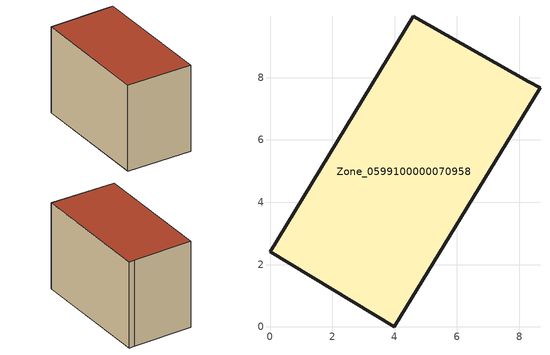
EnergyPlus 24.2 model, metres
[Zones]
Zone_0599100000070958
 floor ground (C_G): 0,2.41 4.6,9.97 8.3,7.87 8.66,7.68 3.99,0 z0
 wall outside (C_F): 3.99,0 8.66,7.68 8.3,7.87 4.6,9.97 0,2.41 3.99,0 z0:6.14
 roof outside (C_R): 4.6,9.97 0,2.41 3.99,0 8.66,7.68 8.3,7.87 z6.14
[BUILDING]
Pand.0599100000070958: North Axis=0; Terrain=City; Loads Convergence Tolerance Value=0.04; Temperature Convergence Tolerance Value=0.4; Solar Distribution=FullExterior; Maximum Number of Warmup Days=25; Minimum Number of Warmup Days=1
[Site:Location]
Rotterdam.The.Hague.AP_ZH_NLD Design_Conditions: Latitude=51.96; Longitude=4.45; Time Zone=1; Elevation=-4.5
[SITE:GROUNDTEMPERATURE:BUILDINGSURFACE]
18, 18, 18, 18, 18, 18, 18, 18, 18, 18, 18, 18
[MATERIAL] Thermal Absorptance=0.9; Solar Absorptance=0.7; Visible Absorptance=0.7
Name | Roughness | Thickness | Conductivity | Density | Specific Heat
G.TI.1946-1964 | MediumSmooth | 0.15 | 1 | 540 | 1210
F.TI.1946-1964 | Rough | 0.3 | 0.857143 | 1920 | 840
R.TI.1946-1964 | MediumRough | 0.2 | 0.277778 | 1500 | 1000
[CONSTRUCTION]
C_G: G.TI.1946-1964
C_F: F.TI.1946-1964
C_R: R.TI.1946-1964
[ZONE]
Zone_0599100000070958: Type=1; Multiplier=1; Ceiling Height=Autocalculate; Volume=Autocalculate; Floor Area=autocalculate; Part of Total Floor Area=Yes
[ZONEINFILTRATION:DESIGNFLOWRATE]
Infil_Zone_0599100000070958: Zone or ZoneList or Space or SpaceList=Zone_0599100000070958; Schedule=AlwaysOn; Design Flow Rate Calculation Method=Flow/Area; Flow Rate per Floor Area=0.003; Constant Term Coefficient=1; Temperature Term Coefficient=0; Velocity Term Coefficient=0; Velocity Squared Term Coefficient=0
[HVACTEMPLATE:ZONE:IDEALLOADSAIRSYSTEM]
Zone_0599100000070958: Maximum Heating Supply Air Temperature=50; Minimum Cooling Supply Air Temperature=13; Maximum Heating Supply Air Humidity Ratio=0.0156; Minimum Cooling Supply Air Humidity Ratio=0.0077; Heating Limit=NoLimit; Cooling Limit=NoLimit; Dehumidification Control Type=ConstantSensibleHeatRatio; Cooling Sensible Heat Ratio=0.7; Dehumidification Setpoint=60; Humidification Control Type=None; Humidification Setpoint=30; Outdoor Air Method=None; Outdoor Air Flow Rate per Person=0.00944; Outdoor Air Flow Rate per Zone Floor Area=0; Outdoor Air Flow Rate per Zone=0; Demand Controlled Ventilation Type=None; Outdoor Air Economizer Type=NoEconomizer; Heat Recovery Type=None; Sensible Heat Recovery Effectiveness=0.7; Latent Heat Recovery Effectiveness=0.65
[ZONECONTROL:THERMOSTAT]
ThermostatControl_Zone_0599100000070958: Zone or ZoneList=Zone_0599100000070958; Control Type Schedule=DualSetpointControlType; Control 1=Thermostat_Zone_0599100000070958; Temperature Difference Between Cutout And Setpoint=0
[THERMOSTATSETPOINT:DUALSETPOINT]
Thermostat_Zone_0599100000070958: Heating Setpoint Temperature Schedule=HeatingSetpoint_Zone_0599100000070958; Cooling Setpoint Temperature Schedule=CoolingSetpoint_Zone_0599100000070958
[SCHEDULE:COMPACT]
HeatingSetpoint_Zone_0599100000070958: Through: 12/31, For: AllDays, Until: 24:00, 21
CoolingSetpoint_Zone_0599100000070958: Through: 12/31, For: AllDays, Until: 24:00, 24
DualSetpointControlType: Through: 12/31, For: AllDays, Until: 24:00, 4
AlwaysOn: Through: 12/31, For: AllDays, Until: 24:00, 1
